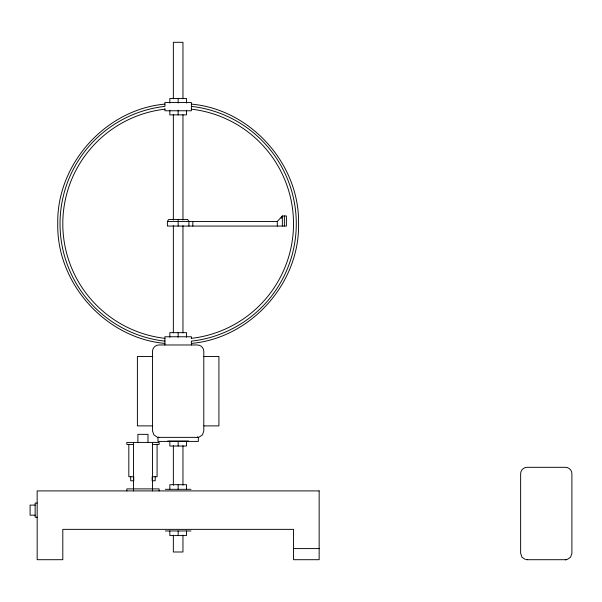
<?xml version="1.0" encoding="UTF-8"?>
<svg xmlns="http://www.w3.org/2000/svg" width="602" height="602" viewBox="0 0 602 602"><rect width="100%" height="100%" fill="white"/><g stroke="black" fill="none" stroke-linecap="round" stroke-linejoin="round"><path stroke-width="0.9" d="M281.187 218.323L282.353 215.975L286.394 215.975L286.394 226.066L167.401 226.066L167.401 221.453L168.71 219.437L187.606 219.437L188.915 221.453L188.915 226.066M277.311 226.066L277.311 221.453L282.353 215.975L282.353 226.066M197.599 437.315L198.148 437.315L197.494 437.315M565.805 559.649L566.309 559.649L565.707 559.649M199.044 437.15L202.468 434.862L203.792 430.957L203.792 351.387C203.867 347.964 200.812 344.908 197.381 344.976L158.936 344.976C155.504 344.908 152.449 347.964 152.524 351.387L152.524 430.957L153.849 434.862L157.272 437.15M567.152 559.484L570.576 557.196L571.9 553.298L571.9 473.721C571.975 470.297 568.92 467.242 565.489 467.31L527.043 467.31C523.612 467.242 520.557 470.297 520.632 473.721L520.632 553.298L521.957 557.196L525.38 559.484M198.178 437.315L197.697 437.315M198.096 437.315L197.373 437.368L197.795 437.315M565.993 559.649L565.481 559.702L565.903 559.649M164.925 104.116C105.598 109.353 56.505 164.241 57.754 223.763C56.505 283.286 105.598 338.166 164.925 343.411M164.925 109.195L161.231 109.654A115.358 115.358 0 0 0 161.231 337.873L164.925 338.324M191.391 338.324L195.086 337.873A115.358 115.358 0 0 0 195.086 109.654L191.391 109.195M191.391 343.411C250.718 338.166 299.811 283.286 298.562 223.763C299.811 164.241 250.718 109.353 191.391 104.116M197.373 437.368L197.885 437.315M565.481 559.702L566.076 559.649M167.401 221.453L277.311 221.453M152.765 356.467L137.399 356.467L137.399 425.885L152.765 425.885M203.973 356.467L218.917 356.467L218.917 425.885L203.973 425.885M167.747 441.003L188.569 441.003M133.471 444.434L126.826 444.434L126.826 442.417L159.109 442.417L159.109 444.434L152.464 444.434M165.339 489.306L190.977 489.306M37.166 503.069L35.149 503.069L35.149 517.201L37.166 517.201M35.149 505.093L30.1 505.093L30.1 515.184L35.149 515.184M165.339 530.964L190.977 530.964M293.513 548.588L319.15 548.588M526.223 559.649L527.043 559.702M527.104 559.702L565.428 559.702M158.936 437.368L158.115 437.315L158.823 437.315M191.391 106.403L195.492 106.908A118.135 118.135 0 0 1 195.492 340.619L191.391 341.123L191.391 344.976M164.925 341.123L160.824 340.619A118.135 118.135 0 0 1 160.824 106.908L164.925 106.403L164.925 102.543L191.391 102.543L191.391 110.768L164.925 110.768L164.925 108.653M284.37 215.975L284.37 226.066M192.821 221.453L192.821 226.066M191.391 338.625L191.391 336.759L164.925 336.759L164.925 344.976M186.485 103.047L186.485 98.435L169.832 98.435L169.832 103.047M186.485 110.264L186.485 114.877L169.832 114.877L169.832 110.264M186.485 337.263L186.485 332.65L169.832 332.65L169.832 337.263M186.485 441.409L186.485 446.022L169.832 446.022L169.832 441.409M186.485 489.306L186.485 484.693L169.832 484.693L169.832 489.306M186.485 530.964L186.485 535.577L169.832 535.577L169.832 530.964M182.963 98.72L182.963 42.298L173.353 42.298L173.353 98.72M182.963 114.711L182.963 220.031M182.963 225.675L182.963 332.883M182.963 445.736L182.963 485.227M182.963 535.073L182.963 551.996L173.353 551.996L173.353 535.073M178.154 98.435L178.154 103.047M178.154 110.264L178.154 114.877M178.154 219.437L178.154 226.066M178.154 332.65L178.154 337.263M178.154 441.409L178.154 446.022M178.154 484.693L178.154 489.306M178.154 530.964L178.154 535.577M173.353 114.711L173.353 220.031M173.353 225.675L173.353 332.883M173.353 445.736L173.353 485.227M159.109 490.908L159.109 488.892L126.826 488.892L126.826 490.908M157.084 444.434L157.084 476.731L152.163 476.731L152.163 480.765L155.188 480.765L155.188 476.731M152.464 442.417L152.464 490.908M148.002 442.598L148.002 434.343L137.903 434.343L137.903 442.598M133.471 442.417L133.471 490.908M130.717 476.731L130.717 480.765L133.742 480.765L133.742 476.731L128.82 476.731L128.82 444.434M198.344 437.368L157.972 437.368L157.972 441.409L198.344 441.409L198.344 437.368M319.15 490.908L37.166 490.908L37.166 559.702L62.804 559.702L62.804 529.361L293.513 529.361L293.513 559.702L319.15 559.702L319.15 490.908"/></g></svg>
